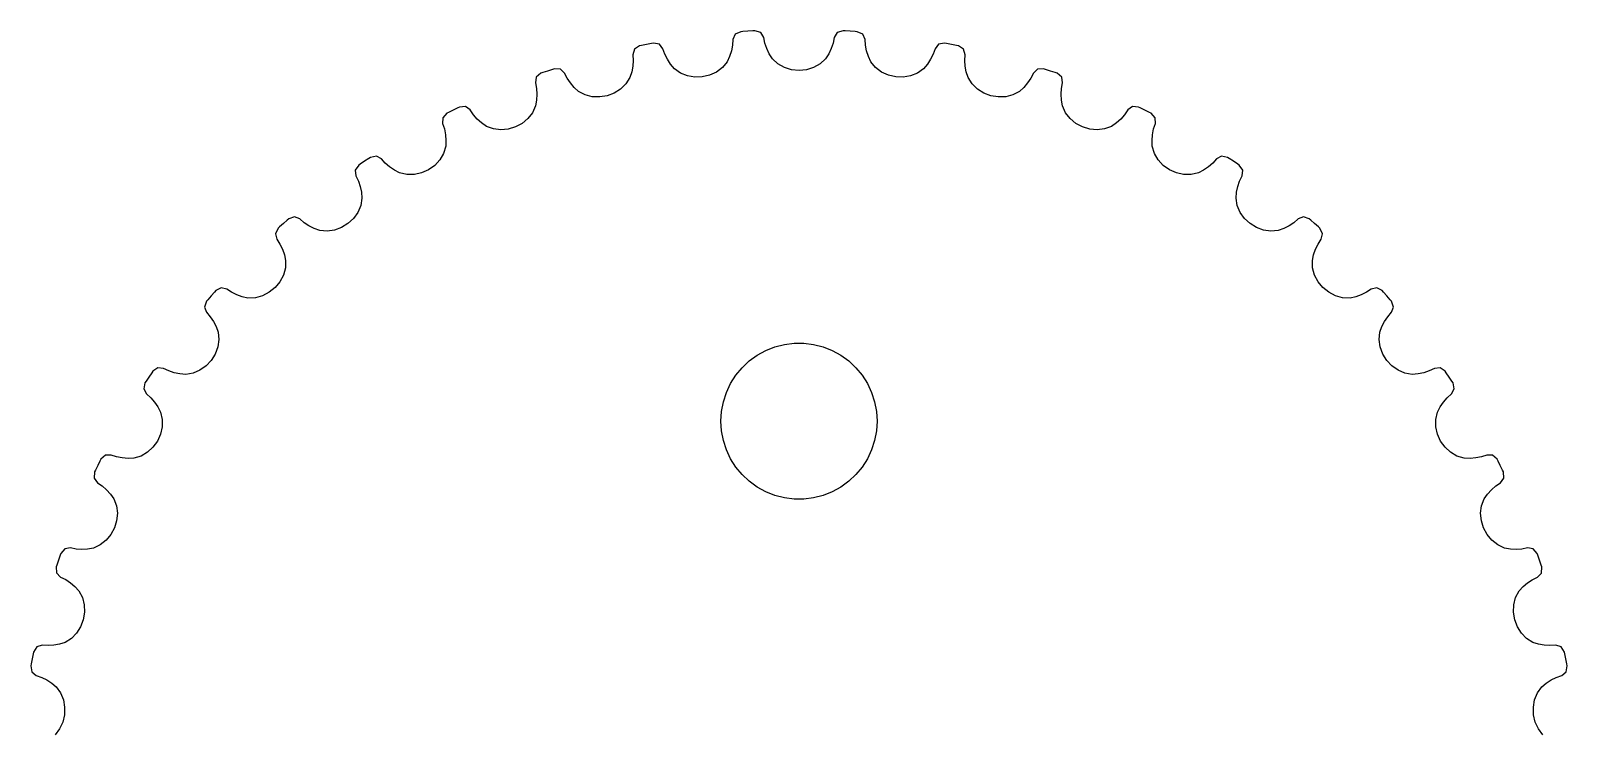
# Model space of a CAD drawing. Header units: metres. Extents: x -15 to 15, y 95 to 235.
# Drawn here: x -14.76 to 14.76, y 111.54 to 125 of the extents above; entities that cross this region are included whole.
import ezdxf

# ---------------------------------------------------------------- set-up
doc = ezdxf.new("R2010")
doc.units = ezdxf.units.M

msp = doc.modelspace()

# ---------------------------------------------------------------- linework, layer by layer
for p, q in [((-1.2247, 124.932), (-1.26839, 124.832)), ((-1.11827, 124.983), (-1.2247, 124.932)), ((-1.08076, 124.986), (-1.11827, 124.983)), ((-0.982666, 124.993), (-1.08076, 124.986)), ((-0.884521, 124.999), (-0.982666, 124.993)), ((-0.84697, 125.001), (-0.884521, 124.999)), ((-0.734589, 124.964), (-0.84697, 125.001)), ((-0.678375, 124.87), (-0.734589, 124.964)), ((0.734741, 124.964), (0.678375, 124.87)), ((0.84697, 125.001), (0.734741, 124.964)), ((0.884521, 124.999), (0.84697, 125.001)), ((0.982666, 124.993), (0.884521, 124.999)), ((1.08076, 124.986), (0.982666, 124.993)), ((1.11827, 124.983), (1.08076, 124.986)), ((1.22484, 124.932), (1.11827, 124.983)), ((1.26839, 124.832), (1.22484, 124.932)), ((-3.16319, 124.644), (-3.19348, 124.539)), ((-3.06439, 124.709), (-3.16319, 124.644)), ((-3.02759, 124.717), (-3.06439, 124.709)), ((-2.9312, 124.736), (-3.02759, 124.717)), ((-2.83469, 124.755), (-2.9312, 124.736)), ((-2.79773, 124.762), (-2.83469, 124.755)), ((-2.68147, 124.74), (-2.79773, 124.762)), ((-2.61356, 124.655), (-2.68147, 124.74)), ((-2.57729, 124.551), (-2.61356, 124.655)), ((-1.29799, 124.614), (-1.33263, 124.507)), ((-1.27646, 124.722), (-1.29799, 124.614)), ((-1.26839, 124.832), (-1.27646, 124.722)), ((-0.655991, 124.763), (-0.678375, 124.87)), ((-0.620392, 124.658), (-0.655991, 124.763)), ((-0.572189, 124.557), (-0.620392, 124.658)), ((0.620544, 124.658), (0.572357, 124.557)), ((0.656052, 124.763), (0.620544, 124.658)), ((0.678375, 124.87), (0.656052, 124.763)), ((1.2765, 124.722), (1.26839, 124.832)), ((1.29814, 124.613), (1.2765, 124.722)), ((1.33279, 124.507), (1.29814, 124.613)), ((2.61356, 124.655), (2.57733, 124.551)), ((2.68161, 124.74), (2.61356, 124.655)), ((2.79773, 124.762), (2.68161, 124.74)), ((2.83469, 124.755), (2.79773, 124.762)), ((2.9312, 124.736), (2.83469, 124.755)), ((3.02759, 124.717), (2.9312, 124.736)), ((3.06439, 124.709), (3.02759, 124.717)), ((3.16333, 124.644), (3.06439, 124.709)), ((3.19348, 124.539), (3.16333, 124.644)), ((-3.19434, 124.319), (-3.21481, 124.209)), ((-3.18712, 124.429), (-3.19434, 124.319)), ((-3.19348, 124.539), (-3.18712, 124.429)), ((-2.52832, 124.452), (-2.57729, 124.551)), ((-2.46739, 124.358), (-2.52832, 124.452)), ((-2.39519, 124.271), (-2.46739, 124.358)), ((-1.37994, 124.404), (-1.47218, 124.294)), ((-1.33263, 124.507), (-1.37994, 124.404)), ((-0.511993, 124.461), (-0.572189, 124.557)), ((-0.406158, 124.364), (-0.511993, 124.461)), ((-0.281647, 124.294), (-0.406158, 124.364)), ((0.406158, 124.364), (0.281647, 124.294)), ((0.511993, 124.461), (0.406158, 124.364)), ((0.572357, 124.557), (0.511993, 124.461)), ((1.37994, 124.404), (1.33279, 124.507)), ((1.47218, 124.294), (1.37994, 124.404)), ((2.46756, 124.358), (2.39519, 124.271)), ((2.52847, 124.452), (2.46756, 124.358)), ((2.57733, 124.551), (2.52847, 124.452)), ((3.18718, 124.429), (3.19348, 124.539)), ((3.19449, 124.319), (3.18718, 124.429)), ((3.21498, 124.209), (3.19449, 124.319)), ((-5.04756, 124.106), (-5.06392, 123.998)), ((-4.95808, 124.183), (-5.04756, 124.106)), ((-4.92259, 124.196), (-4.95808, 124.183)), ((-4.82957, 124.227), (-4.92259, 124.196)), ((-4.73636, 124.259), (-4.82957, 124.227)), ((-4.70062, 124.271), (-4.73636, 124.259)), ((-4.58247, 124.264), (-4.70062, 124.271)), ((-4.50403, 124.188), (-4.58247, 124.264)), ((-4.45447, 124.09), (-4.50403, 124.188)), ((-4.39299, 123.998), (-4.45447, 124.09)), ((-3.24828, 124.101), (-3.32536, 123.98)), ((-3.21481, 124.209), (-3.24828, 124.101)), ((-2.27757, 124.188), (-2.39519, 124.271)), ((-2.14494, 124.135), (-2.27757, 124.188)), ((-2.00317, 124.11), (-2.14494, 124.135)), ((-1.85823, 124.115), (-2.00317, 124.11)), ((-1.71706, 124.148), (-1.85823, 124.115)), ((-1.58646, 124.208), (-1.71706, 124.148)), ((-1.47218, 124.294), (-1.58646, 124.208)), ((-0.144287, 124.251), (-0.281647, 124.294)), ((0, 124.237), (-0.144287, 124.251)), ((0.144287, 124.251), (0, 124.237)), ((0.281647, 124.294), (0.144287, 124.251)), ((1.58646, 124.208), (1.47218, 124.294)), ((1.71706, 124.148), (1.58646, 124.208)), ((1.85823, 124.115), (1.71706, 124.148)), ((2.00317, 124.11), (1.85823, 124.115)), ((2.14494, 124.135), (2.00317, 124.11)), ((2.27757, 124.188), (2.14494, 124.135)), ((2.39519, 124.271), (2.27757, 124.188)), ((3.24828, 124.101), (3.21498, 124.209)), ((3.32536, 123.98), (3.24828, 124.101)), ((4.45453, 124.09), (4.39314, 123.998)), ((4.50403, 124.188), (4.45453, 124.09)), ((4.58261, 124.264), (4.50403, 124.188)), ((4.70062, 124.271), (4.58261, 124.264)), ((4.73636, 124.259), (4.70062, 124.271)), ((4.82957, 124.227), (4.73636, 124.259)), ((4.92259, 124.196), (4.82957, 124.227)), ((4.95808, 124.183), (4.92259, 124.196)), ((5.0477, 124.106), (4.95808, 124.183)), ((5.06392, 123.998), (5.0477, 124.106)), ((-5.06392, 123.998), (-5.04326, 123.89)), ((-5.04326, 123.89), (-5.03603, 123.78)), ((-5.03603, 123.78), (-5.04201, 123.668)), ((-4.32037, 123.913), (-4.39299, 123.998)), ((-4.2374, 123.836), (-4.32037, 123.913)), ((-4.11002, 123.769), (-4.2374, 123.836)), ((-3.97153, 123.734), (-4.11002, 123.769)), ((-3.82779, 123.728), (-3.97153, 123.734)), ((-3.68468, 123.751), (-3.82779, 123.728)), ((-3.54903, 123.803), (-3.68468, 123.751)), ((-3.42743, 123.88), (-3.54903, 123.803)), ((-3.32536, 123.98), (-3.42743, 123.88)), ((3.42743, 123.88), (3.32536, 123.98)), ((3.54903, 123.803), (3.42743, 123.88)), ((3.68468, 123.751), (3.54903, 123.803)), ((3.82779, 123.728), (3.68468, 123.751)), ((3.97153, 123.734), (3.82779, 123.728)), ((4.11002, 123.769), (3.97153, 123.734)), ((4.2374, 123.836), (4.11002, 123.769)), ((4.32054, 123.913), (4.2374, 123.836)), ((4.39314, 123.998), (4.32054, 123.913)), ((5.03616, 123.78), (5.04332, 123.89)), ((5.04216, 123.668), (5.03616, 123.78)), ((5.04332, 123.89), (5.06392, 123.998)), ((-6.76695, 123.415), (-6.84557, 123.326)), ((-6.73338, 123.432), (-6.76695, 123.415)), ((-6.64532, 123.475), (-6.73338, 123.432)), ((-6.55699, 123.519), (-6.64532, 123.475)), ((-6.5231, 123.535), (-6.55699, 123.519)), ((-6.40506, 123.544), (-6.5231, 123.535)), ((-6.31743, 123.479), (-6.40506, 123.544)), ((-6.25545, 123.388), (-6.31743, 123.479)), ((-5.12163, 123.426), (-5.20975, 123.313)), ((-5.06104, 123.556), (-5.12163, 123.426)), ((-5.04201, 123.668), (-5.06104, 123.556)), ((5.06104, 123.556), (5.04216, 123.668)), ((5.12163, 123.426), (5.06104, 123.556)), ((5.20975, 123.313), (5.12163, 123.426)), ((6.31743, 123.479), (6.25549, 123.388)), ((6.4052, 123.544), (6.31743, 123.479)), ((6.5231, 123.535), (6.4052, 123.544)), ((6.55699, 123.519), (6.5231, 123.535)), ((6.64532, 123.475), (6.55699, 123.519)), ((6.73338, 123.432), (6.64532, 123.475)), ((6.76695, 123.415), (6.73338, 123.432)), ((6.84569, 123.326), (6.76695, 123.415)), ((-6.84557, 123.326), (-6.84772, 123.217)), ((-6.84772, 123.217), (-6.81311, 123.113)), ((-6.18251, 123.305), (-6.25545, 123.388)), ((-6.09944, 123.23), (-6.18251, 123.305)), ((-6.0071, 123.164), (-6.09944, 123.23)), ((-5.87213, 123.115), (-6.0071, 123.164)), ((-5.44807, 123.153), (-5.5869, 123.111)), ((-5.32028, 123.221), (-5.44807, 123.153)), ((-5.20975, 123.313), (-5.32028, 123.221)), ((5.32028, 123.221), (5.20975, 123.313)), ((5.44807, 123.153), (5.32028, 123.221)), ((5.5869, 123.111), (5.44807, 123.153)), ((6.0071, 123.164), (5.87213, 123.115)), ((6.09959, 123.23), (6.0071, 123.164)), ((6.18265, 123.305), (6.09959, 123.23)), ((6.25549, 123.388), (6.18265, 123.305)), ((6.81316, 123.113), (6.84772, 123.217)), ((6.84772, 123.217), (6.84569, 123.326)), ((-6.81311, 123.113), (-6.79153, 123.004)), ((-6.79153, 123.004), (-6.78291, 122.893)), ((-6.78291, 122.893), (-6.7872, 122.78)), ((-5.73016, 123.098), (-5.87213, 123.115)), ((-5.5869, 123.111), (-5.73016, 123.098)), ((5.73016, 123.098), (5.5869, 123.111)), ((5.87213, 123.115), (5.73016, 123.098)), ((6.78307, 122.893), (6.79167, 123.004)), ((6.7872, 122.78), (6.78307, 122.893)), ((6.79167, 123.004), (6.81316, 123.113)), ((-8.26543, 122.547), (-8.34737, 122.493)), ((-8.23395, 122.568), (-8.26543, 122.547)), ((-8.11806, 122.592), (-8.23395, 122.568)), ((-8.02272, 122.539), (-8.11806, 122.592)), ((-7.94939, 122.457), (-8.02272, 122.539)), ((-6.83028, 122.643), (-6.90292, 122.52)), ((-6.7872, 122.78), (-6.83028, 122.643)), ((6.83028, 122.643), (6.7872, 122.78)), ((6.90292, 122.52), (6.83028, 122.643)), ((8.02272, 122.539), (7.94943, 122.457)), ((8.11818, 122.592), (8.02272, 122.539)), ((8.23395, 122.568), (8.11818, 122.592)), ((8.26543, 122.547), (8.23395, 122.568)), ((8.34737, 122.493), (8.26543, 122.547)), ((-8.46002, 122.417), (-8.52644, 122.319)), ((-8.52644, 122.319), (-8.51434, 122.21)), ((-8.42896, 122.438), (-8.46002, 122.417)), ((-8.34737, 122.493), (-8.42896, 122.438)), ((-7.86623, 122.384), (-7.94939, 122.457)), ((-7.77414, 122.321), (-7.86623, 122.384)), ((-7.67401, 122.268), (-7.77414, 122.321)), ((-7.53378, 122.237), (-7.67401, 122.268)), ((-7.39076, 122.238), (-7.53378, 122.237)), ((-7.25043, 122.27), (-7.39076, 122.238)), ((-7.11826, 122.329), (-7.25043, 122.27)), ((-7.0005, 122.414), (-7.11826, 122.329)), ((-6.90292, 122.52), (-7.0005, 122.414)), ((7.0005, 122.414), (6.90292, 122.52)), ((7.11826, 122.329), (7.0005, 122.414)), ((7.25043, 122.27), (7.11826, 122.329)), ((7.39076, 122.238), (7.25043, 122.27)), ((7.53378, 122.237), (7.39076, 122.238)), ((7.67401, 122.268), (7.53378, 122.237)), ((7.77429, 122.321), (7.67401, 122.268)), ((7.86636, 122.384), (7.77429, 122.321)), ((7.94943, 122.457), (7.86636, 122.384)), ((8.42896, 122.438), (8.34737, 122.493)), ((8.46002, 122.417), (8.42896, 122.438)), ((8.52655, 122.319), (8.46002, 122.417)), ((8.51434, 122.21), (8.52655, 122.319)), ((-8.51434, 122.21), (-8.46638, 122.111)), ((-8.46638, 122.111), (-8.43085, 122.007)), ((-8.43085, 122.007), (-8.40778, 121.897)), ((8.40791, 121.897), (8.43097, 122.007)), ((8.43097, 122.007), (8.46643, 122.111)), ((8.46643, 122.111), (8.51434, 122.21)), ((-8.42204, 121.643), (-8.478, 121.511)), ((-8.39723, 121.785), (-8.42204, 121.643)), ((-8.40778, 121.897), (-8.39723, 121.785)), ((8.39723, 121.785), (8.40791, 121.897)), ((8.42204, 121.643), (8.39723, 121.785)), ((8.478, 121.511), (8.42204, 121.643)), ((-9.83243, 121.361), (-9.90659, 121.296)), ((-9.80392, 121.385), (-9.83243, 121.361)), ((-9.69215, 121.424), (-9.80392, 121.385)), ((-9.59076, 121.385), (-9.69215, 121.424)), ((-9.50731, 121.313), (-9.59076, 121.385)), ((-8.56094, 121.394), (-8.66664, 121.295)), ((-8.478, 121.511), (-8.56094, 121.394)), ((8.56094, 121.394), (8.478, 121.511)), ((8.66664, 121.295), (8.56094, 121.394)), ((9.59076, 121.385), (9.50735, 121.313)), ((9.69226, 121.424), (9.59076, 121.385)), ((9.80392, 121.385), (9.69226, 121.424)), ((9.83243, 121.361), (9.80392, 121.385)), ((9.90659, 121.296), (9.83243, 121.361)), ((-10.0083, 121.206), (-10.0614, 121.101)), ((-10.0614, 121.101), (-10.0353, 120.995)), ((-9.9803, 121.231), (-10.0083, 121.206)), ((-9.90659, 121.296), (-9.9803, 121.231)), ((-9.41536, 121.251), (-9.50731, 121.313)), ((-9.31583, 121.201), (-9.41536, 121.251)), ((-9.20963, 121.161), (-9.31583, 121.201)), ((-9.06651, 121.149), (-9.20963, 121.161)), ((-8.9249, 121.168), (-9.06651, 121.149)), ((-8.7899, 121.218), (-8.9249, 121.168)), ((-8.66664, 121.295), (-8.7899, 121.218)), ((8.7899, 121.218), (8.66664, 121.295)), ((8.9249, 121.168), (8.7899, 121.218)), ((9.06651, 121.149), (8.9249, 121.168)), ((9.20963, 121.161), (9.06651, 121.149)), ((9.31596, 121.201), (9.20963, 121.161)), ((9.41548, 121.251), (9.31596, 121.201)), ((9.50735, 121.313), (9.41548, 121.251)), ((9.9803, 121.231), (9.90659, 121.296)), ((10.0083, 121.206), (9.9803, 121.231)), ((10.0615, 121.1), (10.0083, 121.206)), ((10.0353, 120.995), (10.0615, 121.1)), ((-10.0353, 120.995), (-9.97481, 120.903)), ((-9.97481, 120.903), (-9.9259, 120.803)), ((-9.9259, 120.803), (-9.88878, 120.698)), ((9.8889, 120.698), (9.92603, 120.803)), ((9.92603, 120.803), (9.97484, 120.903)), ((9.97484, 120.903), (10.0353, 120.995)), ((-9.88878, 120.698), (-9.86359, 120.588)), ((-9.86359, 120.588), (-9.86972, 120.444)), ((9.86359, 120.588), (9.8889, 120.698)), ((9.86972, 120.444), (9.86359, 120.588)), ((-9.9749, 120.179), (-10.0667, 120.067)), ((-9.908, 120.306), (-9.9749, 120.179)), ((-9.86972, 120.444), (-9.908, 120.306)), ((9.908, 120.306), (9.86972, 120.444)), ((9.9749, 120.179), (9.908, 120.306)), ((10.0667, 120.067), (9.9749, 120.179)), ((-11.2963, 119.907), (-11.3609, 119.832)), ((-11.2312, 119.98), (-11.2963, 119.907)), ((-11.2061, 120.008), (-11.2312, 119.98)), ((-11.1004, 120.062), (-11.2061, 120.008)), ((-10.9947, 120.035), (-11.1004, 120.062)), ((-10.9026, 119.975), (-10.9947, 120.035)), ((-10.8034, 119.926), (-10.9026, 119.975)), ((-10.6981, 119.889), (-10.8034, 119.926)), ((-10.5877, 119.864), (-10.6981, 119.889)), ((-10.4441, 119.87), (-10.5877, 119.864)), ((-10.3063, 119.908), (-10.4441, 119.87)), ((-10.179, 119.975), (-10.3063, 119.908)), ((-10.0667, 120.067), (-10.179, 119.975)), ((10.179, 119.975), (10.0667, 120.067)), ((10.3063, 119.908), (10.179, 119.975)), ((10.4441, 119.87), (10.3063, 119.908)), ((10.5877, 119.864), (10.4441, 119.87)), ((10.6982, 119.889), (10.5877, 119.864)), ((10.8035, 119.926), (10.6982, 119.889)), ((10.9026, 119.975), (10.8035, 119.926)), ((10.9947, 120.035), (10.9026, 119.975)), ((11.1005, 120.061), (10.9947, 120.035)), ((11.2061, 120.008), (11.1005, 120.061)), ((11.2312, 119.98), (11.2061, 120.008)), ((11.2963, 119.907), (11.2312, 119.98)), ((11.3609, 119.832), (11.2963, 119.907)), ((-11.3854, 119.804), (-11.4243, 119.692)), ((-11.4243, 119.692), (-11.3845, 119.591)), ((-11.3609, 119.832), (-11.3854, 119.804)), ((-11.3845, 119.591), (-11.3125, 119.507)), ((11.3126, 119.507), (11.3845, 119.591)), ((11.3854, 119.804), (11.3609, 119.832)), ((11.3845, 119.591), (11.4243, 119.692)), ((11.4243, 119.692), (11.3854, 119.804)), ((-11.3125, 119.507), (-11.2511, 119.415)), ((-11.2511, 119.415), (-11.2006, 119.316)), ((-11.2006, 119.316), (-11.1612, 119.21)), ((11.1612, 119.21), (11.2007, 119.316)), ((11.2007, 119.316), (11.2512, 119.415)), ((11.2512, 119.415), (11.3126, 119.507)), ((-11.1485, 119.067), (-11.1685, 118.925)), ((-11.1612, 119.21), (-11.1485, 119.067)), ((-0.281067, 118.973), (-0.094177, 118.997)), ((-0.094177, 118.997), (0.094177, 118.997)), ((0.094177, 118.997), (0.281067, 118.973)), ((11.1485, 119.067), (11.1612, 119.21)), ((11.1685, 118.925), (11.1485, 119.067)), ((-11.2182, 118.79), (-11.2946, 118.667)), ((-11.1685, 118.925), (-11.2182, 118.79)), ((-0.956131, 118.656), (-0.803726, 118.766)), ((-0.803726, 118.766), (-0.638657, 118.857)), ((-0.638657, 118.857), (-0.463516, 118.927)), ((-0.463516, 118.927), (-0.281067, 118.973)), ((0.281067, 118.973), (0.463516, 118.927)), ((0.463516, 118.927), (0.638657, 118.857)), ((0.638657, 118.857), (0.803726, 118.766)), ((0.803726, 118.766), (0.956131, 118.656)), ((11.2182, 118.79), (11.1685, 118.925)), ((11.2946, 118.667), (11.2182, 118.79)), ((-12.4378, 118.429), (-12.4927, 118.347)), ((-12.4166, 118.46), (-12.4378, 118.429)), ((-12.3187, 118.527), (-12.4166, 118.46)), ((-12.2105, 118.514), (-12.3187, 118.527)), ((-12.1113, 118.466), (-12.2105, 118.514)), ((-12.0066, 118.431), (-12.1113, 118.466)), ((-11.8973, 118.408), (-12.0066, 118.431)), ((-11.7845, 118.397), (-11.8973, 118.408)), ((-11.643, 118.422), (-11.7845, 118.397)), ((-11.5114, 118.478), (-11.643, 118.422)), ((-11.3939, 118.561), (-11.5114, 118.478)), ((-11.2946, 118.667), (-11.3939, 118.561)), ((-1.21352, 118.382), (-1.09344, 118.527)), ((-1.09344, 118.527), (-0.956131, 118.656)), ((0.956131, 118.656), (1.09344, 118.527)), ((1.09344, 118.527), (1.21352, 118.382)), ((11.3939, 118.561), (11.2946, 118.667)), ((11.5114, 118.478), (11.3939, 118.561)), ((11.643, 118.422), (11.5114, 118.478)), ((11.7845, 118.397), (11.643, 118.422)), ((11.8974, 118.408), (11.7845, 118.397)), ((12.0067, 118.431), (11.8974, 118.408)), ((12.1113, 118.466), (12.0067, 118.431)), ((12.2105, 118.514), (12.1113, 118.466)), ((12.3188, 118.526), (12.2105, 118.514)), ((12.4166, 118.46), (12.3188, 118.526)), ((12.4378, 118.429), (12.4166, 118.46)), ((12.4927, 118.347), (12.4378, 118.429)), ((-12.5677, 118.234), (-12.5916, 118.118)), ((-12.5916, 118.118), (-12.539, 118.023)), ((-12.5471, 118.265), (-12.5677, 118.234)), ((-12.4927, 118.347), (-12.5471, 118.265)), ((-1.39465, 118.052), (-1.31445, 118.223)), ((-1.31445, 118.223), (-1.21352, 118.382)), ((1.21352, 118.382), (1.31445, 118.223)), ((1.31445, 118.223), (1.39465, 118.052)), ((12.5471, 118.265), (12.4927, 118.347)), ((12.539, 118.023), (12.5917, 118.118)), ((12.5677, 118.234), (12.5471, 118.265)), ((12.5917, 118.118), (12.5677, 118.234)), ((-12.539, 118.023), (-12.4567, 117.949)), ((-12.4567, 117.949), (-12.3839, 117.866)), ((-12.3839, 117.866), (-12.3207, 117.774)), ((-1.48816, 117.688), (-1.45287, 117.873)), ((-1.45287, 117.873), (-1.39465, 118.052)), ((1.39465, 118.052), (1.45287, 117.873)), ((1.45287, 117.873), (1.48816, 117.688)), ((12.3208, 117.774), (12.3839, 117.866)), ((12.3839, 117.866), (12.4567, 117.949)), ((12.4567, 117.949), (12.539, 118.023)), ((-12.3207, 117.774), (-12.2678, 117.674)), ((-12.2678, 117.674), (-12.2366, 117.534)), ((-12.2366, 117.534), (-12.2379, 117.391)), ((-1.5, 117.5), (-1.48816, 117.688)), ((1.48816, 117.688), (1.5, 117.5)), ((12.2366, 117.534), (12.2678, 117.674)), ((12.2379, 117.391), (12.2366, 117.534)), ((12.2678, 117.674), (12.3208, 117.774)), ((-12.2695, 117.25), (-12.3292, 117.118)), ((-12.2379, 117.391), (-12.2695, 117.25)), ((-1.48816, 117.312), (-1.5, 117.5)), ((-1.45287, 117.127), (-1.48816, 117.312)), ((1.48816, 117.312), (1.45287, 117.127)), ((1.5, 117.5), (1.48816, 117.312)), ((12.2695, 117.25), (12.2379, 117.391)), ((12.3292, 117.118), (12.2695, 117.25)), ((-12.4138, 117.001), (-12.5195, 116.903)), ((-12.3292, 117.118), (-12.4138, 117.001)), ((-1.39465, 116.948), (-1.45287, 117.127)), ((-1.31445, 116.777), (-1.39465, 116.948)), ((1.39465, 116.948), (1.31445, 116.777)), ((1.45287, 117.127), (1.39465, 116.948)), ((12.4138, 117.001), (12.3292, 117.118)), ((12.5195, 116.903), (12.4138, 117.001)), ((-13.4754, 116.645), (-13.5186, 116.557)), ((-13.4316, 116.733), (-13.4754, 116.645)), ((-13.4146, 116.767), (-13.4316, 116.733)), ((-13.3263, 116.846), (-13.4146, 116.767)), ((-13.2174, 116.848), (-13.3263, 116.846)), ((-13.1127, 116.813), (-13.2174, 116.848)), ((-13.0043, 116.792), (-13.1127, 116.813)), ((-12.893, 116.783), (-13.0043, 116.792)), ((-12.7798, 116.787), (-12.893, 116.783)), ((-12.6427, 116.83), (-12.7798, 116.787)), ((-12.5195, 116.903), (-12.6427, 116.83)), ((-1.21352, 116.618), (-1.31445, 116.777)), ((1.31445, 116.777), (1.21352, 116.618)), ((12.6427, 116.83), (12.5195, 116.903)), ((12.7798, 116.787), (12.6427, 116.83)), ((12.8931, 116.783), (12.7798, 116.787)), ((13.0044, 116.792), (12.8931, 116.783)), ((13.1128, 116.813), (13.0044, 116.792)), ((13.2174, 116.848), (13.1128, 116.813)), ((13.3264, 116.846), (13.2174, 116.848)), ((13.4146, 116.767), (13.3264, 116.846)), ((13.4316, 116.733), (13.4146, 116.767)), ((13.4754, 116.645), (13.4316, 116.733)), ((13.5186, 116.557), (13.4754, 116.645)), ((-13.5349, 116.523), (-13.5435, 116.405)), ((-13.5435, 116.405), (-13.4789, 116.317)), ((-13.5186, 116.557), (-13.5349, 116.523)), ((-1.09344, 116.473), (-1.21352, 116.618)), ((-0.956131, 116.344), (-1.09344, 116.473)), ((-0.803726, 116.234), (-0.956131, 116.344)), ((0.956131, 116.344), (0.803726, 116.234)), ((1.09344, 116.473), (0.956131, 116.344)), ((1.21352, 116.618), (1.09344, 116.473)), ((13.4789, 116.317), (13.5436, 116.405)), ((13.5349, 116.523), (13.5186, 116.557)), ((13.5436, 116.405), (13.5349, 116.523)), ((-13.4789, 116.317), (-13.3878, 116.255)), ((-13.3878, 116.255), (-13.3047, 116.183)), ((-13.3047, 116.183), (-13.2301, 116.1)), ((-13.2301, 116.1), (-13.1645, 116.007)), ((-0.638657, 116.143), (-0.803726, 116.234)), ((-0.463516, 116.073), (-0.638657, 116.143)), ((-0.281067, 116.027), (-0.463516, 116.073)), ((0.463516, 116.073), (0.281067, 116.027)), ((0.638657, 116.143), (0.463516, 116.073)), ((0.803726, 116.234), (0.638657, 116.143)), ((13.1645, 116.007), (13.2301, 116.099)), ((13.2301, 116.099), (13.3047, 116.183)), ((13.3047, 116.183), (13.3878, 116.255)), ((13.3878, 116.255), (13.4789, 116.317)), ((-13.1645, 116.007), (-13.1152, 115.872)), ((-13.1152, 115.872), (-13.0979, 115.73)), ((-0.094177, 116.003), (-0.281067, 116.027)), ((0.094177, 116.003), (-0.094177, 116.003)), ((0.281067, 116.027), (0.094177, 116.003)), ((13.0979, 115.73), (13.1152, 115.872)), ((13.1152, 115.872), (13.1645, 116.007)), ((-13.1528, 115.448), (-13.2214, 115.32)), ((-13.1109, 115.587), (-13.1528, 115.448)), ((-13.0979, 115.73), (-13.1109, 115.587)), ((13.1109, 115.587), (13.0979, 115.73)), ((13.1528, 115.448), (13.1109, 115.587)), ((13.2214, 115.32), (13.1528, 115.448)), ((-13.3134, 115.21), (-13.4261, 115.122)), ((-13.2214, 115.32), (-13.3134, 115.21)), ((13.3134, 115.21), (13.2214, 115.32)), ((13.4261, 115.122), (13.3134, 115.21)), ((-14.1956, 114.923), (-14.2275, 114.83)), ((-14.1832, 114.958), (-14.1956, 114.923)), ((-14.1058, 115.048), (-14.1832, 114.958)), ((-13.9981, 115.064), (-14.1058, 115.048)), ((-13.8899, 115.043), (-13.9981, 115.064)), ((-13.7796, 115.036), (-13.8899, 115.043)), ((-13.6681, 115.042), (-13.7796, 115.036)), ((-13.5564, 115.061), (-13.6681, 115.042)), ((-13.4261, 115.122), (-13.5564, 115.061)), ((13.5564, 115.061), (13.4261, 115.122)), ((13.6682, 115.042), (13.5564, 115.061)), ((13.7796, 115.036), (13.6682, 115.042)), ((13.8899, 115.043), (13.7796, 115.036)), ((13.9981, 115.064), (13.8899, 115.043)), ((14.1059, 115.048), (13.9981, 115.064)), ((14.1832, 114.958), (14.1059, 115.048)), ((14.1956, 114.923), (14.1832, 114.958)), ((14.2275, 114.83), (14.1956, 114.923)), ((-14.2588, 114.736), (-14.2705, 114.701)), ((-14.2705, 114.701), (-14.2637, 114.583)), ((-14.2637, 114.583), (-14.1882, 114.504)), ((-14.2275, 114.83), (-14.2588, 114.736)), ((14.1882, 114.504), (14.2637, 114.582)), ((14.2588, 114.736), (14.2275, 114.83)), ((14.2705, 114.701), (14.2588, 114.736)), ((14.2637, 114.582), (14.2705, 114.701)), ((-14.1882, 114.504), (-14.0897, 114.455)), ((-14.0897, 114.455), (-13.9978, 114.393)), ((-13.9978, 114.393), (-13.9131, 114.321)), ((-13.9131, 114.321), (-13.836, 114.237)), ((13.836, 114.237), (13.9131, 114.32)), ((13.9131, 114.32), (13.9979, 114.393)), ((13.9979, 114.393), (14.0898, 114.454)), ((14.0898, 114.454), (14.1882, 114.504)), ((-13.836, 114.237), (-13.7695, 114.11)), ((-13.7695, 114.11), (-13.7337, 113.972)), ((-13.7337, 113.972), (-13.728, 113.828)), ((13.728, 113.828), (13.7337, 113.972)), ((13.7337, 113.972), (13.7695, 114.11)), ((13.7695, 114.11), (13.836, 114.237)), ((-13.7514, 113.685), (-13.8027, 113.549)), ((-13.728, 113.828), (-13.7514, 113.685)), ((13.7514, 113.685), (13.728, 113.828)), ((13.8027, 113.549), (13.7514, 113.685)), ((-13.8795, 113.427), (-13.9797, 113.325)), ((-13.8027, 113.549), (-13.8795, 113.427)), ((13.8795, 113.427), (13.8027, 113.549)), ((13.9797, 113.325), (13.8795, 113.427)), ((-14.644, 113.163), (-14.709, 113.064)), ((-14.5393, 113.193), (-14.644, 113.163)), ((-14.4293, 113.187), (-14.5393, 113.193)), ((-14.319, 113.194), (-14.4293, 113.187)), ((-14.2093, 113.215), (-14.319, 113.194)), ((-14.101, 113.248), (-14.2093, 113.215)), ((-13.9797, 113.325), (-14.101, 113.248)), ((14.101, 113.248), (13.9797, 113.325)), ((14.2093, 113.215), (14.101, 113.248)), ((14.3191, 113.194), (14.2093, 113.215)), ((14.4293, 113.187), (14.3191, 113.194)), ((14.5393, 113.193), (14.4293, 113.187)), ((14.644, 113.163), (14.5393, 113.193)), ((14.709, 113.064), (14.644, 113.163)), ((-14.755, 112.835), (-14.762, 112.798)), ((-14.762, 112.798), (-14.7398, 112.682)), ((-14.7362, 112.931), (-14.755, 112.835)), ((-14.7167, 113.028), (-14.7362, 112.931)), ((-14.709, 113.064), (-14.7167, 113.028)), ((14.7167, 113.028), (14.709, 113.064)), ((14.7362, 112.931), (14.7167, 113.028)), ((14.755, 112.835), (14.7362, 112.931)), ((14.7399, 112.681), (14.762, 112.798)), ((14.762, 112.798), (14.755, 112.835)), ((-14.7398, 112.682), (-14.6547, 112.614)), ((-14.6547, 112.614), (-14.5506, 112.577)), ((-14.5506, 112.577), (-14.4515, 112.528)), ((-14.4515, 112.528), (-14.358, 112.468)), ((14.358, 112.467), (14.4515, 112.528)), ((14.4515, 112.528), (14.5506, 112.577)), ((14.5506, 112.577), (14.6547, 112.614)), ((14.6547, 112.614), (14.7399, 112.681)), ((-14.358, 112.468), (-14.2707, 112.395)), ((-14.2707, 112.395), (-14.1882, 112.278)), ((-14.1882, 112.278), (-14.1346, 112.145)), ((14.1346, 112.145), (14.1882, 112.278)), ((14.1882, 112.278), (14.2707, 112.395)), ((14.2707, 112.395), (14.358, 112.467)), ((-14.1346, 112.145), (-14.1102, 112.003)), ((-14.1102, 112.003), (-14.1147, 111.858)), ((14.1102, 112.003), (14.1346, 112.145)), ((14.1147, 111.858), (14.1102, 112.003)), ((-14.1479, 111.717), (-14.2082, 111.586)), ((-14.1147, 111.858), (-14.1479, 111.717)), ((14.1479, 111.717), (14.1147, 111.858)), ((14.2082, 111.586), (14.1479, 111.717)), ((-14.2082, 111.586), (-14.2942, 111.472)), ((14.2942, 111.472), (14.2082, 111.586))]:
    msp.add_line(p, q)

doc.saveas('drawing.dxf')
